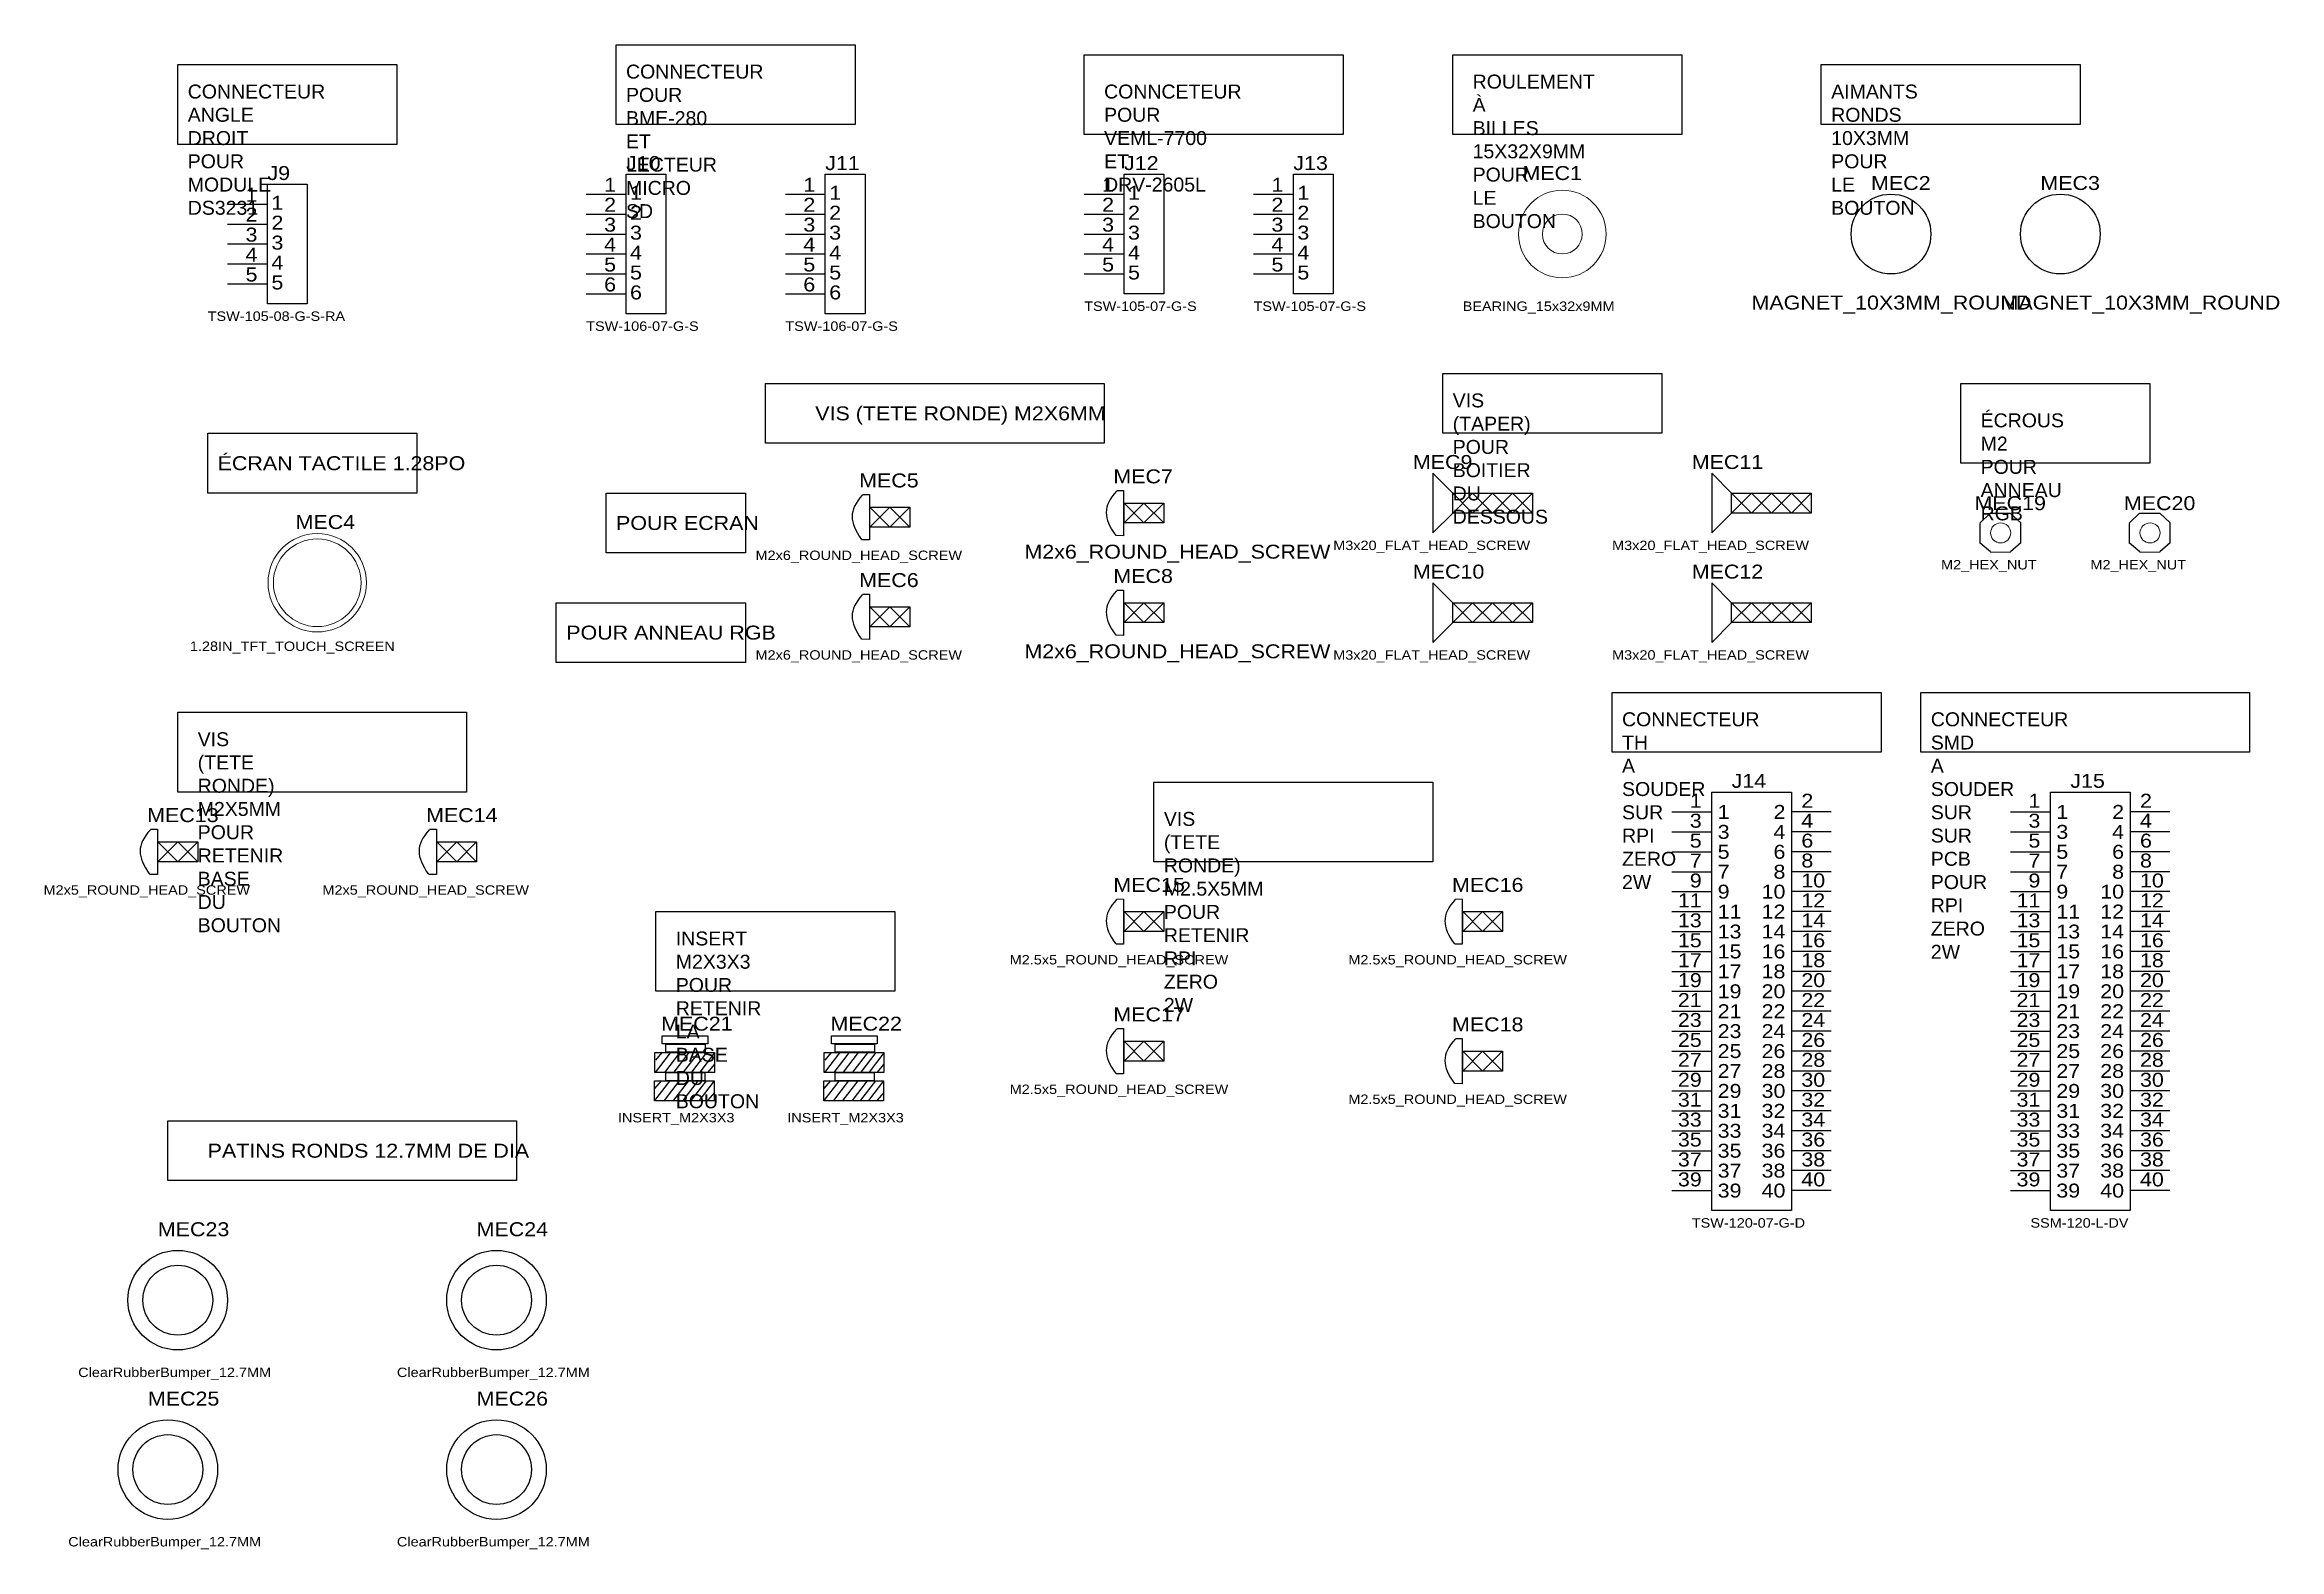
# Model space of a CAD drawing. Header units: millimetres. Extents: x 8 to 293, y 11 to 203.
import ezdxf
from ezdxf.enums import TextEntityAlignment as Align

# ---------------------------------------------------------------- set-up
doc = ezdxf.new("R2010")
doc.units = ezdxf.units.MM
doc.header["$MEASUREMENT"] = 0
doc.styles.get("Standard").update_dxf_attribs({"font": 'arial.ttf'})

msp = doc.modelspace()

# ---------------------------------------------------------------- linework, layer by layer
at = {"color": 1, "true_color": 0x000000}
for points in [[(81.28, 203.2), (111.76, 203.2), (111.76, 193.04), (81.28, 193.04)], [(25.4, 200.66), (53.34, 200.66), (53.34, 190.5), (25.4, 190.5)], [(140.97, 201.93), (173.99, 201.93), (173.99, 191.77), (140.97, 191.77)], [(187.96, 201.93), (217.17, 201.93), (217.17, 191.77), (187.96, 191.77)], [(234.95, 200.66), (267.97, 200.66), (267.97, 193.04), (234.95, 193.04)], [(100.33, 160.02), (143.51, 160.02), (143.51, 152.4), (100.33, 152.4)], [(186.69, 161.29), (214.63, 161.29), (214.63, 153.67), (186.69, 153.67)], [(252.73, 160.02), (276.86, 160.02), (276.86, 149.86), (252.73, 149.86)], [(29.21, 153.67), (55.88, 153.67), (55.88, 146.05), (29.21, 146.05)], [(80.01, 146.05), (97.79, 146.05), (97.79, 138.43), (80.01, 138.43)], [(73.66, 132.08), (97.79, 132.08), (97.79, 124.46), (73.66, 124.46)], [(208.28, 120.65), (242.57, 120.65), (242.57, 113.03), (208.28, 113.03)], [(247.65, 120.65), (289.56, 120.65), (289.56, 113.03), (247.65, 113.03)], [(25.4, 118.11), (62.23, 118.11), (62.23, 107.95), (25.4, 107.95)], [(149.86, 109.22), (185.42, 109.22), (185.42, 99.06), (149.86, 99.06)], [(86.36, 92.71), (116.84, 92.71), (116.84, 82.55), (86.36, 82.55)], [(24.13, 66.04), (68.58, 66.04), (68.58, 58.42), (24.13, 58.42)]]:
    msp.add_lwpolyline(points, close=True, dxfattribs=at)
at = {"color": 1, "true_color": 0xa00000}
for points in [[(36.83, 185.42), (41.91, 185.42), (41.91, 170.18), (36.83, 170.18)], [(82.55, 186.69), (87.63, 186.69), (87.63, 168.91), (82.55, 168.91)], [(107.95, 186.69), (113.03, 186.69), (113.03, 168.91), (107.95, 168.91)], [(146.05, 186.69), (151.13, 186.69), (151.13, 171.45), (146.05, 171.45)], [(167.64, 186.69), (172.72, 186.69), (172.72, 171.45), (167.64, 171.45)], [(187.96, 146.05), (198.12, 146.05), (198.12, 143.51), (187.96, 143.51)], [(223.52, 146.05), (233.68, 146.05), (233.68, 143.51), (223.52, 143.51)], [(113.64, 144.26), (118.72, 144.26), (118.72, 141.72), (113.64, 141.72)], [(146.05, 144.78), (151.13, 144.78), (151.13, 142.24), (146.05, 142.24)], [(113.64, 131.56), (118.72, 131.56), (118.72, 129.02), (113.64, 129.02)], [(146.05, 132.08), (151.13, 132.08), (151.13, 129.54), (146.05, 129.54)], [(187.96, 132.08), (198.12, 132.08), (198.12, 129.54), (187.96, 129.54)], [(223.52, 132.08), (233.68, 132.08), (233.68, 129.54), (223.52, 129.54)], [(220.98, 107.95), (231.14, 107.95), (231.14, 54.61), (220.98, 54.61)], [(264.16, 107.95), (274.32, 107.95), (274.32, 54.61), (264.16, 54.61)], [(22.86, 101.6), (27.94, 101.6), (27.94, 99.06), (22.86, 99.06)], [(58.42, 101.6), (63.5, 101.6), (63.5, 99.06), (58.42, 99.06)], [(146.05, 92.71), (151.13, 92.71), (151.13, 90.17), (146.05, 90.17)], [(189.23, 92.71), (194.31, 92.71), (194.31, 90.17), (189.23, 90.17)], [(86.22, 74.76), (93.84, 74.76), (93.84, 72.22), (86.22, 72.22)], [(87.16, 76.87), (92.99, 76.87), (92.99, 75.84), (87.16, 75.84)], [(87.64, 75.82), (92.64, 75.82), (92.64, 74.77), (87.64, 74.77)], [(107.81, 74.76), (115.43, 74.76), (115.43, 72.22), (107.81, 72.22)], [(108.75, 76.87), (114.58, 76.87), (114.58, 75.84), (108.75, 75.84)], [(109.23, 75.82), (114.23, 75.82), (114.23, 74.77), (109.23, 74.77)], [(146.05, 76.2), (151.13, 76.2), (151.13, 73.66), (146.05, 73.66)], [(189.23, 74.93), (194.31, 74.93), (194.31, 72.39), (189.23, 72.39)], [(87.61, 72.2), (92.6, 72.2), (92.6, 71.14), (87.61, 71.14)], [(109.2, 72.2), (114.19, 72.2), (114.19, 71.14), (109.2, 71.14)], [(86.19, 71.14), (93.81, 71.14), (93.81, 68.6), (86.19, 68.6)], [(107.78, 71.14), (115.4, 71.14), (115.4, 68.6), (107.78, 68.6)]]:
    msp.add_lwpolyline(points, close=True, dxfattribs=at)
at = {"color": 1, "true_color": 0x880000}
for points in [[(31.75, 182.88), (36.83, 182.88)], [(77.47, 184.15), (82.55, 184.15)], [(102.87, 184.15), (107.95, 184.15)], [(140.97, 184.15), (146.05, 184.15)], [(162.56, 184.15), (167.64, 184.15)], [(31.75, 180.34), (36.83, 180.34)], [(77.47, 181.61), (82.55, 181.61)], [(102.87, 181.61), (107.95, 181.61)], [(140.97, 181.61), (146.05, 181.61)], [(162.56, 181.61), (167.64, 181.61)], [(31.75, 177.8), (36.83, 177.8)], [(77.47, 179.07), (82.55, 179.07)], [(102.87, 179.07), (107.95, 179.07)], [(140.97, 179.07), (146.05, 179.07)], [(162.56, 179.07), (167.64, 179.07)], [(31.75, 175.26), (36.83, 175.26)], [(77.47, 176.53), (82.55, 176.53)], [(77.47, 173.99), (82.55, 173.99)], [(102.87, 176.53), (107.95, 176.53)], [(102.87, 173.99), (107.95, 173.99)], [(140.97, 176.53), (146.05, 176.53)], [(140.97, 173.99), (146.05, 173.99)], [(162.56, 176.53), (167.64, 176.53)], [(162.56, 173.99), (167.64, 173.99)], [(31.75, 172.72), (36.83, 172.72)], [(77.47, 171.45), (82.55, 171.45)], [(102.87, 171.45), (107.95, 171.45)], [(215.9, 105.41), (220.98, 105.41)], [(215.9, 102.87), (220.98, 102.87)], [(236.22, 105.41), (231.14, 105.41)], [(236.22, 102.87), (231.14, 102.87)], [(259.08, 105.41), (264.16, 105.41)], [(259.08, 102.87), (264.16, 102.87)], [(279.4, 105.41), (274.32, 105.41)], [(279.4, 102.87), (274.32, 102.87)], [(215.9, 100.33), (220.98, 100.33)], [(236.22, 100.33), (231.14, 100.33)], [(259.08, 100.33), (264.16, 100.33)], [(279.4, 100.33), (274.32, 100.33)], [(215.9, 97.79), (220.98, 97.79)], [(236.22, 97.79), (231.14, 97.79)], [(259.08, 97.79), (264.16, 97.79)], [(279.4, 97.79), (274.32, 97.79)], [(215.9, 95.25), (220.98, 95.25)], [(236.22, 95.25), (231.14, 95.25)], [(259.08, 95.25), (264.16, 95.25)], [(279.4, 95.25), (274.32, 95.25)], [(215.9, 92.71), (220.98, 92.71)], [(236.22, 92.71), (231.14, 92.71)], [(259.08, 92.71), (264.16, 92.71)], [(279.4, 92.71), (274.32, 92.71)], [(215.9, 90.17), (220.98, 90.17)], [(236.22, 90.17), (231.14, 90.17)], [(259.08, 90.17), (264.16, 90.17)], [(279.4, 90.17), (274.32, 90.17)], [(215.9, 87.63), (220.98, 87.63)], [(236.22, 87.63), (231.14, 87.63)], [(259.08, 87.63), (264.16, 87.63)], [(279.4, 87.63), (274.32, 87.63)], [(215.9, 85.09), (220.98, 85.09)], [(236.22, 85.09), (231.14, 85.09)], [(259.08, 85.09), (264.16, 85.09)], [(279.4, 85.09), (274.32, 85.09)], [(215.9, 82.55), (220.98, 82.55)], [(215.9, 80.01), (220.98, 80.01)], [(236.22, 82.55), (231.14, 82.55)], [(236.22, 80.01), (231.14, 80.01)], [(259.08, 82.55), (264.16, 82.55)], [(259.08, 80.01), (264.16, 80.01)], [(279.4, 82.55), (274.32, 82.55)], [(279.4, 80.01), (274.32, 80.01)], [(215.9, 77.47), (220.98, 77.47)], [(236.22, 77.47), (231.14, 77.47)], [(259.08, 77.47), (264.16, 77.47)], [(279.4, 77.47), (274.32, 77.47)], [(215.9, 74.93), (220.98, 74.93)], [(236.22, 74.93), (231.14, 74.93)], [(259.08, 74.93), (264.16, 74.93)], [(279.4, 74.93), (274.32, 74.93)], [(215.9, 72.39), (220.98, 72.39)], [(236.22, 72.39), (231.14, 72.39)], [(259.08, 72.39), (264.16, 72.39)], [(279.4, 72.39), (274.32, 72.39)], [(215.9, 69.85), (220.98, 69.85)], [(236.22, 69.85), (231.14, 69.85)], [(259.08, 69.85), (264.16, 69.85)], [(279.4, 69.85), (274.32, 69.85)], [(215.9, 67.31), (220.98, 67.31)], [(236.22, 67.31), (231.14, 67.31)], [(259.08, 67.31), (264.16, 67.31)], [(279.4, 67.31), (274.32, 67.31)], [(215.9, 64.77), (220.98, 64.77)], [(236.22, 64.77), (231.14, 64.77)], [(259.08, 64.77), (264.16, 64.77)], [(279.4, 64.77), (274.32, 64.77)], [(215.9, 62.23), (220.98, 62.23)], [(236.22, 62.23), (231.14, 62.23)], [(259.08, 62.23), (264.16, 62.23)], [(279.4, 62.23), (274.32, 62.23)], [(215.9, 59.69), (220.98, 59.69)], [(215.9, 57.15), (220.98, 57.15)], [(236.22, 59.69), (231.14, 59.69)], [(236.22, 57.15), (231.14, 57.15)], [(259.08, 59.69), (264.16, 59.69)], [(259.08, 57.15), (264.16, 57.15)], [(279.4, 59.69), (274.32, 59.69)], [(279.4, 57.15), (274.32, 57.15)]]:
    msp.add_lwpolyline(points, dxfattribs=at)
at = {"color": 1, "true_color": 0xa00000}
for points in [[(187.96, 146.05), (185.42, 148.59), (185.42, 140.97), (187.96, 143.51)], [(223.52, 146.05), (220.98, 148.59), (220.98, 140.97), (223.52, 143.51)], [(112.72, 145.87), (113.6, 145.86), (113.6, 140.09), (112.63, 140.11)], [(145.12, 146.39), (146, 146.38), (146, 140.61), (145.04, 140.63)], [(187.96, 146.05), (190.5, 143.51), (193.04, 146.05), (195.58, 143.51), (198.12, 146.05), (198.12, 143.51), (195.58, 146.05), (193.04, 143.51), (190.5, 146.05), (187.96, 143.51)], [(223.52, 146.05), (226.06, 143.51), (228.6, 146.05), (231.14, 143.51), (233.68, 146.05), (233.68, 143.51), (231.14, 146.05), (228.6, 143.51), (226.06, 146.05), (223.52, 143.51)], [(113.64, 144.26), (116.18, 141.72), (118.72, 144.26)], [(118.72, 141.72), (116.18, 144.26), (113.64, 141.72)], [(146.05, 144.78), (148.59, 142.24), (151.13, 144.78)], [(151.13, 142.24), (148.59, 144.78), (146.05, 142.24)], [(255.18, 142.22), (256.49, 143.51)], [(256.5, 143.49), (259.05, 143.5)], [(259.05, 143.51), (260.39, 142.24)], [(274.23, 142.22), (275.54, 143.51)], [(275.55, 143.49), (278.1, 143.5)], [(278.1, 143.51), (279.44, 142.24)], [(255.21, 139.64), (255.2, 142.19)], [(256.52, 138.55), (255.2, 139.65)], [(260.4, 139.71), (259.07, 138.56)], [(260.39, 139.7), (260.38, 142.26)], [(274.26, 139.64), (274.25, 142.19)], [(275.57, 138.55), (274.25, 139.65)], [(279.45, 139.71), (278.12, 138.56)], [(279.44, 139.7), (279.43, 142.26)], [(256.52, 138.54), (259.07, 138.55)], [(275.57, 138.54), (278.12, 138.55)], [(187.96, 132.08), (185.42, 134.62), (185.42, 127), (187.96, 129.54)], [(223.52, 132.08), (220.98, 134.62), (220.98, 127), (223.52, 129.54)], [(112.72, 133.17), (113.6, 133.16), (113.6, 127.39), (112.63, 127.41)], [(113.64, 131.56), (116.18, 129.02), (118.72, 131.56)], [(118.72, 129.02), (116.18, 131.56), (113.64, 129.02)], [(145.12, 133.69), (146, 133.68), (146, 127.91), (145.04, 127.93)], [(146.05, 132.08), (148.59, 129.54), (151.13, 132.08)], [(151.13, 129.54), (148.59, 132.08), (146.05, 129.54)], [(187.96, 132.08), (190.5, 129.54), (193.04, 132.08), (195.58, 129.54), (198.12, 132.08), (198.12, 129.54), (195.58, 132.08), (193.04, 129.54), (190.5, 132.08), (187.96, 129.54)], [(223.52, 132.08), (226.06, 129.54), (228.6, 132.08), (231.14, 129.54), (233.68, 132.08), (233.68, 129.54), (231.14, 132.08), (228.6, 129.54), (226.06, 132.08), (223.52, 129.54)], [(21.93, 103.21), (22.81, 103.2), (22.81, 97.43), (21.85, 97.45)], [(57.49, 103.21), (58.37, 103.2), (58.37, 97.43), (57.41, 97.45)], [(22.86, 101.6), (25.4, 99.06), (27.94, 101.6)], [(27.94, 99.06), (25.4, 101.6), (22.86, 99.06)], [(58.42, 101.6), (60.96, 99.06), (63.5, 101.6)], [(63.5, 99.06), (60.96, 101.6), (58.42, 99.06)], [(145.12, 94.32), (146, 94.31), (146, 88.54), (145.04, 88.56)], [(188.3, 94.32), (189.18, 94.31), (189.18, 88.54), (188.22, 88.56)], [(146.05, 92.71), (148.59, 90.17), (151.13, 92.71)], [(151.13, 90.17), (148.59, 92.71), (146.05, 90.17)], [(189.23, 92.71), (191.77, 90.17), (194.31, 92.71)], [(194.31, 90.17), (191.77, 92.71), (189.23, 90.17)], [(145.12, 77.81), (146, 77.8), (146, 72.03), (145.04, 72.05)], [(88.16, 74.7), (86.26, 72.22)], [(87.13, 74.73), (86.31, 73.75)], [(89.36, 74.7), (87.46, 72.22)], [(90.56, 74.74), (88.66, 72.26)], [(91.75, 74.72), (89.85, 72.24)], [(92.82, 74.74), (90.92, 72.26)], [(93.85, 74.72), (91.95, 72.24)], [(109.75, 74.7), (107.85, 72.22)], [(108.72, 74.73), (107.9, 73.75)], [(110.95, 74.7), (109.05, 72.22)], [(112.15, 74.74), (110.25, 72.26)], [(113.34, 74.72), (111.44, 72.24)], [(114.41, 74.74), (112.51, 72.26)], [(115.44, 74.72), (113.54, 72.24)], [(146.05, 76.2), (148.59, 73.66), (151.13, 76.2)], [(151.13, 73.66), (148.59, 76.2), (146.05, 73.66)], [(188.3, 76.54), (189.18, 76.53), (189.18, 70.76), (188.22, 70.78)], [(189.23, 74.93), (191.77, 72.39), (194.31, 74.93)], [(194.31, 72.39), (191.77, 74.93), (189.23, 72.39)], [(93.8, 73.22), (92.99, 72.25)], [(115.39, 73.22), (114.58, 72.25)], [(87.02, 71.13), (86.2, 70.15)], [(88.1, 71.11), (86.2, 68.63)], [(89.3, 71.11), (87.4, 68.63)], [(90.5, 71.15), (88.6, 68.67)], [(91.69, 71.13), (89.79, 68.65)], [(92.76, 71.15), (90.86, 68.67)], [(93.79, 71.13), (91.89, 68.65)], [(93.82, 69.66), (93, 68.68)], [(108.61, 71.13), (107.79, 70.15)], [(109.69, 71.11), (107.79, 68.63)], [(110.89, 71.11), (108.99, 68.63)], [(112.09, 71.15), (110.19, 68.67)], [(113.28, 71.13), (111.38, 68.65)], [(114.35, 71.15), (112.45, 68.67)], [(115.38, 71.13), (113.48, 68.65)], [(115.41, 69.66), (114.59, 68.68)]]:
    msp.add_lwpolyline(points, dxfattribs=at)
at = {"color": 1, "true_color": 0x000000}
for points in [[(112.68, 145.8), (112.37, 145.43), (112.1, 145.07), (111.88, 144.73), (111.69, 144.39), (111.55, 144.05), (111.45, 143.72), (111.4, 143.39), (111.38, 143.06), (111.4, 142.73), (111.45, 142.39), (111.55, 142.05), (111.68, 141.69), (111.86, 141.32), (112.06, 140.94), (112.3, 140.55), (112.58, 140.13)], [(145.09, 146.31), (144.78, 145.95), (144.51, 145.59), (144.29, 145.24), (144.1, 144.9), (143.96, 144.57), (143.86, 144.24), (143.8, 143.91), (143.79, 143.58), (143.8, 143.25), (143.86, 142.91), (143.96, 142.56), (144.09, 142.21), (144.26, 141.84), (144.47, 141.46), (144.71, 141.06), (144.99, 140.65)], [(112.68, 133.1), (112.37, 132.73), (112.1, 132.37), (111.88, 132.03), (111.69, 131.69), (111.55, 131.35), (111.45, 131.02), (111.4, 130.69), (111.38, 130.36), (111.4, 130.03), (111.45, 129.69), (111.55, 129.35), (111.68, 128.99), (111.86, 128.62), (112.06, 128.24), (112.3, 127.85), (112.58, 127.43)], [(145.09, 133.61), (144.78, 133.25), (144.51, 132.89), (144.29, 132.54), (144.1, 132.2), (143.96, 131.87), (143.86, 131.54), (143.8, 131.21), (143.79, 130.88), (143.8, 130.55), (143.86, 130.21), (143.96, 129.86), (144.09, 129.51), (144.26, 129.14), (144.47, 128.76), (144.71, 128.36), (144.99, 127.95)], [(21.9, 103.13), (21.59, 102.77), (21.32, 102.41), (21.1, 102.06), (20.91, 101.72), (20.77, 101.39), (20.67, 101.06), (20.61, 100.73), (20.6, 100.4), (20.61, 100.07), (20.67, 99.73), (20.77, 99.38), (20.9, 99.03), (21.07, 98.66), (21.28, 98.28), (21.52, 97.88), (21.8, 97.47)], [(57.46, 103.13), (57.15, 102.77), (56.88, 102.41), (56.66, 102.06), (56.47, 101.72), (56.33, 101.39), (56.23, 101.06), (56.17, 100.73), (56.16, 100.4), (56.17, 100.07), (56.23, 99.73), (56.33, 99.38), (56.46, 99.03), (56.63, 98.66), (56.84, 98.28), (57.08, 97.88), (57.36, 97.47)], [(145.09, 94.24), (144.78, 93.88), (144.51, 93.52), (144.29, 93.17), (144.1, 92.83), (143.96, 92.5), (143.86, 92.17), (143.8, 91.84), (143.79, 91.51), (143.8, 91.18), (143.86, 90.84), (143.96, 90.49), (144.09, 90.14), (144.26, 89.77), (144.47, 89.39), (144.71, 88.99), (144.99, 88.58)], [(188.27, 94.24), (187.96, 93.88), (187.69, 93.52), (187.47, 93.17), (187.28, 92.83), (187.14, 92.5), (187.04, 92.17), (186.98, 91.84), (186.97, 91.51), (186.98, 91.18), (187.04, 90.84), (187.14, 90.49), (187.27, 90.14), (187.44, 89.77), (187.65, 89.39), (187.89, 88.99), (188.17, 88.58)], [(145.09, 77.73), (144.78, 77.37), (144.51, 77.01), (144.29, 76.66), (144.1, 76.32), (143.96, 75.99), (143.86, 75.66), (143.8, 75.33), (143.79, 75), (143.8, 74.67), (143.86, 74.33), (143.96, 73.98), (144.09, 73.63), (144.26, 73.26), (144.47, 72.88), (144.71, 72.48), (144.99, 72.07)], [(188.27, 76.46), (187.96, 76.1), (187.69, 75.74), (187.47, 75.39), (187.28, 75.05), (187.14, 74.72), (187.04, 74.39), (186.98, 74.06), (186.97, 73.73), (186.98, 73.4), (187.04, 73.06), (187.14, 72.71), (187.27, 72.36), (187.44, 71.99), (187.65, 71.61), (187.89, 71.21), (188.17, 70.8)]]:
    msp.add_lwpolyline(points, dxfattribs=at)
at = {"color": 1, "lineweight": 0, "true_color": 0xa00000}
for centre, radius in [((201.93, 179.07), 5.59), ((201.93, 179.07), 2.54), ((43.18, 134.62), 6.27), ((43.18, 134.62), 5.59), ((43.18, 134.62), 5.59), ((257.82, 140.97), 1.28), ((276.87, 140.97), 1.28)]:
    msp.add_circle(centre, radius, dxfattribs=at)
at = {"true_color": 0x000000}
for centre, major_axis in [((243.84, 179.07), (0, 5.08)), ((265.43, 179.07), (0, 5.08)), ((25.4, 43.18), (0, 6.35)), ((66.04, 43.18), (0, 6.35)), ((25.4, 43.18), (0, 4.45)), ((66.04, 43.18), (0, 4.45)), ((24.13, 21.59), (0, 6.35)), ((24.13, 21.59), (0, 4.45)), ((66.04, 21.59), (0, 6.35)), ((66.04, 21.59), (0, 4.45))]:
    msp.add_ellipse(centre, major_axis=major_axis, ratio=1, dxfattribs=at)

# ---------------------------------------------------------------- texts
at = {"color": 1, "true_color": 0x000080, "width": 1.1}
for s, p in [('J10', (82.55, 186.69)), ('J11', (107.95, 186.69)), ('J12', (146.05, 186.69)), ('J13', (167.64, 186.69)), ('J9', (36.83, 185.42)), ('MEC1', (196.85, 185.42)), ('MEC2', (241.3, 184.15)), ('MEC3', (262.89, 184.15)), ('MAGNET_10X3MM_ROUND', (226.06, 168.91)), ('MAGNET_10X3MM_ROUND', (257.81, 168.91)), ('MEC5', (112.28, 146.24)), ('MEC7', (144.69, 146.76)), ('MEC9', (182.88, 148.59)), ('MEC11', (218.44, 148.59)), ('MEC19', (254.49, 143.34)), ('MEC20', (273.54, 143.34)), ('MEC4', (40.42, 140.94)), ('M2x6_ROUND_HEAD_SCREW', (133.35, 137.16)), ('MEC10', (182.88, 134.62)), ('MEC12', (218.44, 134.62)), ('MEC6', (112.28, 133.54)), ('MEC8', (144.69, 134.06)), ('M2x6_ROUND_HEAD_SCREW', (133.35, 124.46)), ('J14', (223.52, 107.95)), ('J15', (266.7, 107.95)), ('MEC13', (21.5, 103.58)), ('MEC14', (57.06, 103.58)), ('MEC15', (144.69, 94.69)), ('MEC16', (187.87, 94.69)), ('MEC17', (144.69, 78.18)), ('MEC21', (87.03, 77)), ('MEC22', (108.62, 77)), ('MEC18', (187.87, 76.91)), ('MEC23', (22.86, 50.8)), ('MEC24', (63.5, 50.8)), ('MEC25', (21.59, 29.21)), ('MEC26', (63.5, 29.21))]:
    msp.add_text(s, height=1.778, dxfattribs=at).set_placement(p, align=Align.BOTTOM_LEFT)
at = {"color": 1, "true_color": 0x000000, "width": 1.1}
for s, height, p in [('1', 1.78, (81.28, 183.92)), ('1', 1.78, (106.68, 183.92)), ('1', 1.78, (144.78, 183.92)), ('1', 1.78, (166.37, 183.92)), ('2', 1.78, (35.56, 180.11)), ('1', 1.78, (35.56, 182.65)), ('2', 1.78, (81.28, 181.38)), ('2', 1.78, (106.68, 181.38)), ('2', 1.78, (144.78, 181.38)), ('2', 1.78, (166.37, 181.38)), ('3', 1.78, (35.56, 177.57)), ('3', 1.78, (81.28, 178.84)), ('3', 1.78, (106.68, 178.84)), ('3', 1.78, (144.78, 178.84)), ('3', 1.78, (166.37, 178.84)), ('4', 1.78, (35.56, 175.03)), ('4', 1.78, (81.28, 176.3)), ('4', 1.78, (106.68, 176.3)), ('4', 1.78, (144.78, 176.3)), ('4', 1.78, (166.37, 176.3)), ('5', 1.78, (35.56, 172.49)), ('5', 1.78, (81.28, 173.76)), ('5', 1.78, (106.68, 173.76)), ('5', 1.78, (144.78, 173.76)), ('5', 1.78, (166.37, 173.76)), ('6', 1.78, (81.28, 171.22)), ('6', 1.78, (106.68, 171.22)), ('1', 1.78, (219.71, 105.41)), ('1', 1.78, (262.89, 105.41)), ('3', 1.78, (219.71, 102.87)), ('5', 1.78, (219.71, 100.33)), ('3', 1.78, (262.89, 102.87)), ('5', 1.78, (262.89, 100.33)), ('7', 1.78, (219.71, 97.79)), ('7', 1.78, (262.89, 97.79)), ('9', 1.78, (219.71, 95.25)), ('9', 1.78, (262.89, 95.25)), ('11', 1.778, (219.71, 92.71)), ('11', 1.778, (262.89, 92.71)), ('13', 1.778, (219.71, 90.17)), ('13', 1.778, (262.89, 90.17)), ('15', 1.778, (219.71, 87.63)), ('15', 1.778, (262.89, 87.63)), ('17', 1.778, (219.71, 85.09)), ('17', 1.778, (262.89, 85.09)), ('19', 1.778, (219.71, 82.55)), ('19', 1.778, (262.89, 82.55)), ('21', 1.778, (219.71, 80.01)), ('23', 1.778, (219.71, 77.47)), ('21', 1.778, (262.89, 80.01)), ('23', 1.778, (262.89, 77.47)), ('25', 1.778, (219.71, 74.93)), ('25', 1.778, (262.89, 74.93)), ('27', 1.778, (219.71, 72.39)), ('27', 1.778, (262.89, 72.39)), ('29', 1.778, (219.71, 69.85)), ('29', 1.778, (262.89, 69.85)), ('31', 1.778, (219.71, 67.31)), ('31', 1.778, (262.89, 67.31)), ('33', 1.778, (219.71, 64.77)), ('33', 1.778, (262.89, 64.77)), ('35', 1.778, (219.71, 62.23)), ('35', 1.778, (262.89, 62.23)), ('37', 1.778, (219.71, 59.69)), ('37', 1.778, (262.89, 59.69)), ('39', 1.778, (219.71, 57.15)), ('39', 1.778, (262.89, 57.15))]:
    msp.add_text(s, height=height, dxfattribs=at).set_placement(p, align=Align.BOTTOM_RIGHT)
for s, height, p in [('1', 1.78, (83.06, 182.9)), ('1', 1.78, (108.46, 182.9)), ('1', 1.78, (146.56, 182.9)), ('1', 1.78, (168.15, 182.9)), ('1', 1.78, (37.34, 181.63)), ('2', 1.78, (83.06, 180.36)), ('2', 1.78, (108.46, 180.36)), ('2', 1.78, (146.56, 180.36)), ('2', 1.78, (168.15, 180.36)), ('2', 1.78, (37.34, 179.09)), ('3', 1.78, (83.06, 177.82)), ('3', 1.78, (108.46, 177.82)), ('3', 1.78, (146.56, 177.82)), ('3', 1.78, (168.15, 177.82)), ('3', 1.78, (37.34, 176.55)), ('4', 1.78, (83.06, 175.28)), ('4', 1.78, (108.46, 175.28)), ('4', 1.78, (146.56, 175.28)), ('4', 1.78, (168.15, 175.28)), ('4', 1.78, (37.34, 174.01)), ('5', 1.78, (83.06, 172.74)), ('5', 1.78, (108.46, 172.74)), ('5', 1.78, (146.56, 172.74)), ('5', 1.78, (168.15, 172.74)), ('5', 1.78, (37.34, 171.47)), ('6', 1.78, (83.06, 170.2)), ('6', 1.78, (108.46, 170.2)), ('TSW-105-08-G-S-RA', 1.2002, (29.21, 167.64)), ('TSW-105-07-G-S', 1.2002, (140.97, 168.91)), ('TSW-105-07-G-S', 1.2002, (162.56, 168.91)), ('BEARING_15x32x9MM', 1.2002, (189.23, 168.91)), ('TSW-106-07-G-S', 1.2002, (77.47, 166.37)), ('TSW-106-07-G-S', 1.2002, (102.87, 166.37)), ('M3x20_FLAT_HEAD_SCREW', 1.2002, (172.72, 138.43)), ('M3x20_FLAT_HEAD_SCREW', 1.2002, (208.28, 138.43)), ('M2x6_ROUND_HEAD_SCREW', 1.2002, (99.06, 137.16)), ('M2_HEX_NUT', 1.2, (250.22, 135.96)), ('M2_HEX_NUT', 1.2, (269.27, 135.96)), ('1.28IN_TFT_TOUCH_SCREEN', 1.2002, (26.94, 125.57)), ('M2x6_ROUND_HEAD_SCREW', 1.2002, (99.06, 124.46)), ('M3x20_FLAT_HEAD_SCREW', 1.2002, (172.72, 124.46)), ('M3x20_FLAT_HEAD_SCREW', 1.2002, (208.28, 124.46)), ('2', 1.78, (232.41, 105.41)), ('2', 1.78, (275.59, 105.41)), ('4', 1.78, (232.41, 102.87)), ('6', 1.78, (232.41, 100.33)), ('4', 1.78, (275.59, 102.87)), ('6', 1.78, (275.59, 100.33)), ('8', 1.78, (232.41, 97.79)), ('8', 1.78, (275.59, 97.79)), ('10', 1.778, (232.41, 95.25)), ('10', 1.778, (275.59, 95.25)), ('M2x5_ROUND_HEAD_SCREW', 1.2002, (8.28, 94.5)), ('M2x5_ROUND_HEAD_SCREW', 1.2002, (43.84, 94.5)), ('12', 1.778, (232.41, 92.71)), ('12', 1.778, (275.59, 92.71)), ('14', 1.778, (232.41, 90.17)), ('14', 1.778, (275.59, 90.17)), ('16', 1.778, (232.41, 87.63)), ('16', 1.778, (275.59, 87.63)), ('M2.5x5_ROUND_HEAD_SCREW', 1.2002, (131.47, 85.61)), ('M2.5x5_ROUND_HEAD_SCREW', 1.2002, (174.65, 85.61)), ('18', 1.778, (232.41, 85.09)), ('18', 1.778, (275.59, 85.09)), ('20', 1.778, (232.41, 82.55)), ('20', 1.778, (275.59, 82.55)), ('22', 1.778, (232.41, 80.01)), ('24', 1.778, (232.41, 77.47)), ('22', 1.778, (275.59, 80.01)), ('24', 1.778, (275.59, 77.47)), ('26', 1.778, (232.41, 74.93)), ('26', 1.778, (275.59, 74.93)), ('28', 1.778, (232.41, 72.39)), ('28', 1.778, (275.59, 72.39)), ('30', 1.778, (232.41, 69.85)), ('30', 1.778, (275.59, 69.85)), ('M2.5x5_ROUND_HEAD_SCREW', 1.2002, (131.47, 69.1)), ('M2.5x5_ROUND_HEAD_SCREW', 1.2002, (174.65, 67.83)), ('32', 1.778, (232.41, 67.31)), ('32', 1.778, (275.59, 67.31)), ('INSERT_M2X3X3', 1.2002, (81.52, 65.48)), ('INSERT_M2X3X3', 1.2002, (103.11, 65.48)), ('34', 1.778, (232.41, 64.77)), ('34', 1.778, (275.59, 64.77)), ('36', 1.778, (232.41, 62.23)), ('36', 1.778, (275.59, 62.23)), ('38', 1.778, (232.41, 59.69)), ('38', 1.778, (275.59, 59.69)), ('40', 1.778, (232.41, 57.15)), ('40', 1.778, (275.59, 57.15)), ('TSW-120-07-G-D', 1.2002, (218.44, 52.07)), ('SSM-120-L-DV', 1.2002, (261.62, 52.07)), ('ClearRubberBumper_12.7MM', 1.2002, (12.7, 33.02)), ('ClearRubberBumper_12.7MM', 1.2002, (53.34, 33.02)), ('ClearRubberBumper_12.7MM', 1.2002, (11.43, 11.43)), ('ClearRubberBumper_12.7MM', 1.2002, (53.34, 11.43))]:
    msp.add_text(s, height=height, dxfattribs=at).set_placement(p, align=Align.BOTTOM_LEFT)
for s, height, p in [('VIS (TETE RONDE) M2X6MM', 1.778, (106.68, 156.21)), ('ÉCRAN TACTILE 1.28PO', 1.778, (30.48, 149.86)), ('POUR ECRAN', 1.778, (81.28, 142.24)), ('POUR ANNEAU RGB', 1.778, (74.93, 128.27)), ('1', 1.78, (221.74, 105.41)), ('1', 1.78, (264.92, 105.41)), ('3', 1.78, (221.74, 102.87)), ('3', 1.78, (264.92, 102.87)), ('5', 1.78, (221.74, 100.33)), ('5', 1.78, (264.92, 100.33)), ('7', 1.78, (221.74, 97.79)), ('7', 1.78, (264.92, 97.79)), ('9', 1.78, (221.74, 95.25)), ('9', 1.78, (264.92, 95.25)), ('11', 1.778, (221.74, 92.71)), ('11', 1.778, (264.92, 92.71)), ('13', 1.778, (221.74, 90.17)), ('15', 1.778, (221.74, 87.63)), ('13', 1.778, (264.92, 90.17)), ('15', 1.778, (264.92, 87.63)), ('17', 1.778, (221.74, 85.09)), ('17', 1.778, (264.92, 85.09)), ('19', 1.778, (221.74, 82.55)), ('19', 1.778, (264.92, 82.55)), ('21', 1.778, (221.74, 80.01)), ('21', 1.778, (264.92, 80.01)), ('23', 1.778, (221.74, 77.47)), ('23', 1.778, (264.92, 77.47)), ('25', 1.778, (221.74, 74.93)), ('25', 1.778, (264.92, 74.93)), ('27', 1.778, (221.74, 72.39)), ('27', 1.778, (264.92, 72.39)), ('29', 1.778, (221.74, 69.85)), ('29', 1.778, (264.92, 69.85)), ('31', 1.778, (221.74, 67.31)), ('33', 1.778, (221.74, 64.77)), ('31', 1.778, (264.92, 67.31)), ('33', 1.778, (264.92, 64.77)), ('PATINS RONDS 12.7MM DE DIA', 1.778, (29.21, 62.23)), ('35', 1.778, (221.74, 62.23)), ('35', 1.778, (264.92, 62.23)), ('37', 1.778, (221.74, 59.69)), ('37', 1.778, (264.92, 59.69)), ('39', 1.778, (221.74, 57.15)), ('39', 1.778, (264.92, 57.15))]:
    msp.add_text(s, height=height, dxfattribs=at).set_placement(p, align=Align.MIDDLE_LEFT)
for s, height, p in [('2', 1.78, (230.38, 105.41)), ('2', 1.78, (273.56, 105.41)), ('4', 1.78, (230.38, 102.87)), ('4', 1.78, (273.56, 102.87)), ('6', 1.78, (230.38, 100.33)), ('6', 1.78, (273.56, 100.33)), ('8', 1.78, (230.38, 97.79)), ('8', 1.78, (273.56, 97.79)), ('10', 1.778, (230.38, 95.25)), ('10', 1.778, (273.56, 95.25)), ('12', 1.778, (230.38, 92.71)), ('12', 1.778, (273.56, 92.71)), ('14', 1.778, (230.38, 90.17)), ('16', 1.778, (230.38, 87.63)), ('14', 1.778, (273.56, 90.17)), ('16', 1.778, (273.56, 87.63)), ('18', 1.778, (230.38, 85.09)), ('18', 1.778, (273.56, 85.09)), ('20', 1.778, (230.38, 82.55)), ('20', 1.778, (273.56, 82.55)), ('22', 1.778, (230.38, 80.01)), ('22', 1.778, (273.56, 80.01)), ('24', 1.778, (230.38, 77.47)), ('24', 1.778, (273.56, 77.47)), ('26', 1.778, (230.38, 74.93)), ('26', 1.778, (273.56, 74.93)), ('28', 1.778, (230.38, 72.39)), ('28', 1.778, (273.56, 72.39)), ('30', 1.778, (230.38, 69.85)), ('30', 1.778, (273.56, 69.85)), ('32', 1.778, (230.38, 67.31)), ('34', 1.778, (230.38, 64.77)), ('32', 1.778, (273.56, 67.31)), ('34', 1.778, (273.56, 64.77)), ('36', 1.778, (230.38, 62.23)), ('36', 1.778, (273.56, 62.23)), ('38', 1.778, (230.38, 59.69)), ('38', 1.778, (273.56, 59.69)), ('40', 1.778, (230.38, 57.15)), ('40', 1.778, (273.56, 57.15))]:
    msp.add_text(s, height=height, dxfattribs=at).set_placement(p, align=Align.MIDDLE_RIGHT)
at = {"char_height": 1.778, "width": 1.1, "attachment_point": 1}
for s, insert in [('CONNECTEUR POUR\\PBME-280 ET LECTEUR\\PMICRO SD', (82.55, 200.66)), ('CONNECTEUR ANGLE\\PDROIT POUR MODULE\\PDS3231', (26.67, 198.12)), ('CONNCETEUR POUR\\PVEML-7700 ET DRV-2605L', (143.51, 198.12)), ('ROULEMENT À BILLES\\P15X32X9MM POUR LE\\PBOUTON', (190.5, 199.39)), ('AIMANTS RONDS\\P10X3MM POUR LE BOUTON', (236.22, 198.12)), ('VIS (TAPER) POUR\\PBOITIER DU DESSOUS', (187.96, 158.75)), ('ÉCROUS M2 POUR\\PANNEAU RGB', (255.27, 156.21)), ('CONNECTEUR TH A SOUDER\\PSUR RPI ZERO 2W', (209.55, 118.11)), ('CONNECTEUR SMD A SOUDER SUR\\PSUR PCB POUR RPI ZERO 2W', (248.92, 118.11)), ('VIS (TETE RONDE) M2X5MM\\PPOUR RETENIR BASE\\PDU BOUTON', (27.94, 115.57)), ('VIS (TETE RONDE) M2.5X5MM\\PPOUR RETENIR RPI ZERO 2W', (151.13, 105.41)), ('INSERT M2X3X3 POUR\\PRETENIR LA BASE\\PDU BOUTON', (88.9, 90.17))]:
    msp.add_mtext(s, dxfattribs=dict(at, insert=insert))

doc.saveas('drawing.dxf')
